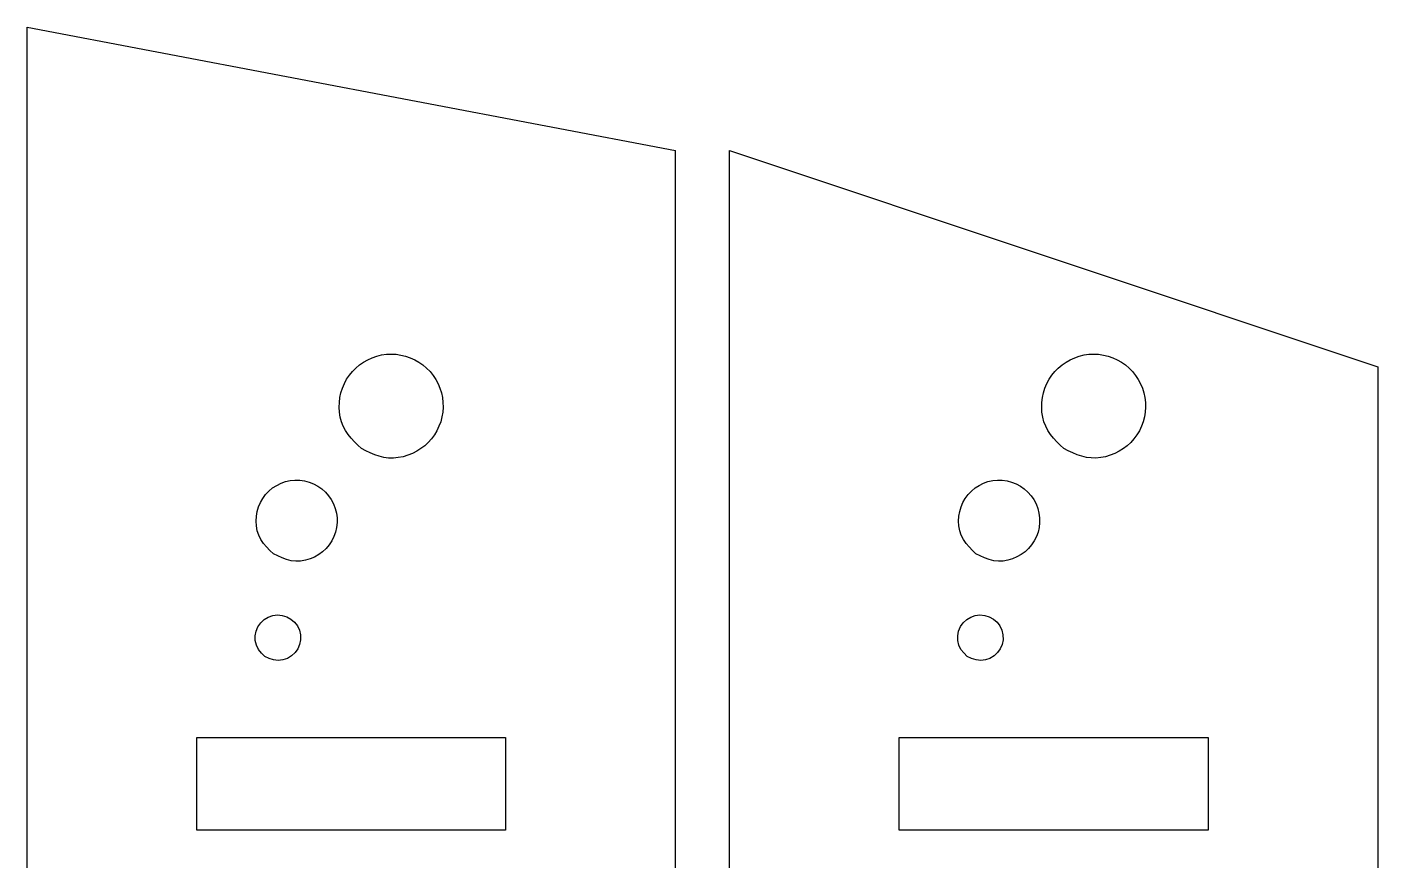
# Model space of a CAD drawing. Extents: x -3475 to 3475, y -2114 to 2114.
# Drawn here: x -487.3 to -66.6, y 1815.7 to 2075.3 of the extents above; entities that cross this region are included whole.
import ezdxf

# ---------------------------------------------------------------- set-up
doc = ezdxf.new("R2010")
doc.units = 0
doc.header["$MEASUREMENT"] = 0
doc.layers.get('0').update_dxf_attribs({"linetype": 'CONTINUOUS'})

msp = doc.modelspace()

# ---------------------------------------------------------------- linework, layer by layer
for p, q in [((-487.29, 2075.29), (-285.36, 2036.82)), ((-487.29, 1306.02), (-487.29, 2075.29)), ((-285.36, 1306.02), (-285.36, 2036.82)), ((-268.55, 2036.82), (-66.61, 1969.51)), ((-268.55, 1306.02), (-268.55, 2036.82)), ((-378.36, 1972.84), (-376.89, 1973.19)), ((-376.89, 1973.19), (-375.39, 1973.4)), ((-375.39, 1973.4), (-373.88, 1973.47)), ((-373.88, 1973.47), (-372.36, 1973.4)), ((-372.36, 1973.4), (-370.86, 1973.18)), ((-370.86, 1973.18), (-369.39, 1972.82)), ((-159.62, 1972.84), (-158.15, 1973.19)), ((-158.15, 1973.19), (-156.65, 1973.4)), ((-156.65, 1973.4), (-155.13, 1973.47)), ((-155.13, 1973.47), (-153.62, 1973.4)), ((-153.62, 1973.4), (-152.12, 1973.18)), ((-152.12, 1973.18), (-150.65, 1972.82)), ((-385.97, 1968.05), (-384.91, 1969.13)), ((-384.91, 1969.13), (-383.75, 1970.11)), ((-383.75, 1970.11), (-382.5, 1970.98)), ((-382.5, 1970.98), (-381.18, 1971.73)), ((-381.18, 1971.73), (-379.8, 1972.35)), ((-379.8, 1972.35), (-378.36, 1972.84)), ((-369.39, 1972.82), (-367.95, 1972.33)), ((-367.95, 1972.33), (-366.57, 1971.71)), ((-366.57, 1971.71), (-365.25, 1970.96)), ((-365.25, 1970.96), (-364.01, 1970.1)), ((-364.01, 1970.1), (-362.86, 1969.11)), ((-362.86, 1969.11), (-361.8, 1968.02)), ((-167.22, 1968.05), (-166.16, 1969.13)), ((-166.16, 1969.13), (-165, 1970.11)), ((-165, 1970.11), (-163.76, 1970.98)), ((-163.76, 1970.98), (-162.44, 1971.73)), ((-162.44, 1971.73), (-161.06, 1972.35)), ((-161.06, 1972.35), (-159.62, 1972.84)), ((-150.65, 1972.82), (-149.21, 1972.33)), ((-149.21, 1972.33), (-147.83, 1971.71)), ((-147.83, 1971.71), (-146.51, 1970.96)), ((-146.51, 1970.96), (-145.27, 1970.09)), ((-145.27, 1970.09), (-144.11, 1969.11)), ((-144.11, 1969.11), (-143.05, 1968.02)), ((-66.61, 1969.51), (-66.61, 1306.02)), ((-388.47, 1964.29), (-387.76, 1965.62)), ((-387.76, 1965.62), (-386.92, 1966.88)), ((-386.92, 1966.88), (-385.97, 1968.05)), ((-361.8, 1968.02), (-360.85, 1966.84)), ((-360.85, 1966.84), (-360.01, 1965.58)), ((-360.01, 1965.58), (-359.29, 1964.24)), ((-169.73, 1964.29), (-169.02, 1965.62)), ((-169.02, 1965.62), (-168.18, 1966.88)), ((-168.18, 1966.88), (-167.22, 1968.05)), ((-143.05, 1968.02), (-142.1, 1966.84)), ((-142.1, 1966.84), (-141.26, 1965.58)), ((-141.26, 1965.58), (-140.55, 1964.24)), ((-389.84, 1959.96), (-389.52, 1961.45)), ((-389.52, 1961.45), (-389.06, 1962.89)), ((-389.06, 1962.89), (-388.47, 1964.29)), ((-359.29, 1964.24), (-358.71, 1962.85)), ((-358.71, 1962.85), (-358.25, 1961.4)), ((-358.25, 1961.4), (-357.94, 1959.92)), ((-171.1, 1959.96), (-170.77, 1961.45)), ((-170.77, 1961.45), (-170.32, 1962.9)), ((-170.32, 1962.9), (-169.73, 1964.29)), ((-140.55, 1964.24), (-139.96, 1962.85)), ((-139.96, 1962.85), (-139.51, 1961.4)), ((-139.51, 1961.4), (-139.2, 1959.92)), ((-390.08, 1956.92), (-390.03, 1958.45)), ((-389.98, 1955.39), (-390.08, 1956.92)), ((-390.03, 1958.45), (-389.84, 1959.96)), ((-357.94, 1959.92), (-357.76, 1958.41)), ((-357.73, 1956.9), (-357.84, 1955.39)), ((-357.76, 1958.41), (-357.73, 1956.9)), ((-171.33, 1956.92), (-171.29, 1958.45)), ((-171.24, 1955.39), (-171.33, 1956.92)), ((-171.29, 1958.45), (-171.1, 1959.96)), ((-139.2, 1959.92), (-139.02, 1958.41)), ((-138.98, 1956.9), (-139.09, 1955.39)), ((-139.02, 1958.41), (-138.98, 1956.9)), ((-389.75, 1953.88), (-389.98, 1955.39)), ((-389.36, 1952.42), (-389.75, 1953.88)), ((-388.82, 1951.02), (-389.36, 1952.42)), ((-358.48, 1952.42), (-359.01, 1951)), ((-358.09, 1953.89), (-358.48, 1952.42)), ((-357.84, 1955.39), (-358.09, 1953.89)), ((-171, 1953.88), (-171.24, 1955.39)), ((-170.62, 1952.42), (-171, 1953.88)), ((-170.08, 1951.02), (-170.62, 1952.42)), ((-139.74, 1952.42), (-140.26, 1951)), ((-139.35, 1953.89), (-139.74, 1952.42)), ((-139.09, 1955.39), (-139.35, 1953.89)), ((-388.13, 1949.71), (-388.82, 1951.02)), ((-387.3, 1948.48), (-388.13, 1949.71)), ((-386.37, 1947.31), (-387.3, 1948.48)), ((-360.44, 1948.33), (-361.33, 1947.12)), ((-359.66, 1949.63), (-360.44, 1948.33)), ((-359.01, 1951), (-359.66, 1949.63)), ((-169.39, 1949.71), (-170.08, 1951.02)), ((-168.56, 1948.48), (-169.39, 1949.71)), ((-167.62, 1947.31), (-168.56, 1948.48)), ((-141.69, 1948.33), (-142.59, 1947.12)), ((-140.91, 1949.63), (-141.69, 1948.33)), ((-140.26, 1951), (-140.91, 1949.63)), ((-385.35, 1946.2), (-386.37, 1947.31)), ((-384.27, 1945.11), (-385.35, 1946.2)), ((-383.17, 1944.05), (-384.27, 1945.11)), ((-381.79, 1943.38), (-383.17, 1944.05)), ((-364.65, 1944.04), (-365.93, 1943.23)), ((-363.45, 1944.96), (-364.65, 1944.04)), ((-362.34, 1945.99), (-363.45, 1944.96)), ((-361.33, 1947.12), (-362.34, 1945.99)), ((-166.6, 1946.2), (-167.62, 1947.31)), ((-165.53, 1945.12), (-166.6, 1946.2)), ((-164.43, 1944.05), (-165.53, 1945.12)), ((-163.05, 1943.38), (-164.43, 1944.05)), ((-145.9, 1944.04), (-147.19, 1943.23)), ((-144.7, 1944.96), (-145.9, 1944.04)), ((-143.59, 1945.99), (-144.7, 1944.96)), ((-142.59, 1947.12), (-143.59, 1945.99)), ((-380.41, 1942.74), (-381.79, 1943.38)), ((-379.01, 1942.16), (-380.41, 1942.74)), ((-377.59, 1941.68), (-379.01, 1942.16)), ((-376.15, 1941.32), (-377.59, 1941.68)), ((-374.68, 1941.12), (-376.15, 1941.32)), ((-373.19, 1941.1), (-374.68, 1941.12)), ((-371.68, 1941.23), (-373.19, 1941.1)), ((-370.18, 1941.52), (-371.68, 1941.23)), ((-368.72, 1941.96), (-370.18, 1941.52)), ((-367.29, 1942.53), (-368.72, 1941.96)), ((-365.93, 1943.23), (-367.29, 1942.53)), ((-161.66, 1942.74), (-163.05, 1943.38)), ((-160.27, 1942.16), (-161.66, 1942.74)), ((-158.85, 1941.68), (-160.27, 1942.16)), ((-157.41, 1941.32), (-158.85, 1941.68)), ((-155.94, 1941.13), (-157.41, 1941.32)), ((-154.44, 1941.1), (-155.94, 1941.13)), ((-152.94, 1941.23), (-154.44, 1941.1)), ((-151.44, 1941.53), (-152.94, 1941.23)), ((-149.97, 1941.96), (-151.44, 1941.53)), ((-148.55, 1942.53), (-149.97, 1941.96)), ((-147.19, 1943.23), (-148.55, 1942.53)), ((-411.95, 1930.83), (-410.8, 1931.79)), ((-410.8, 1931.79), (-409.54, 1932.6)), ((-409.54, 1932.6), (-408.2, 1933.26)), ((-408.2, 1933.26), (-406.79, 1933.76)), ((-406.79, 1933.76), (-405.33, 1934.08)), ((-405.33, 1934.08), (-403.85, 1934.23)), ((-403.85, 1934.23), (-402.35, 1934.2)), ((-402.35, 1934.2), (-400.87, 1934)), ((-400.87, 1934), (-399.43, 1933.62)), ((-399.43, 1933.62), (-398.04, 1933.07)), ((-398.04, 1933.07), (-396.72, 1932.37)), ((-396.72, 1932.37), (-395.49, 1931.51)), ((-395.49, 1931.51), (-394.38, 1930.51)), ((-193.2, 1930.83), (-192.05, 1931.79)), ((-192.05, 1931.79), (-190.8, 1932.6)), ((-190.8, 1932.6), (-189.46, 1933.26)), ((-189.46, 1933.26), (-188.05, 1933.76)), ((-188.05, 1933.76), (-186.59, 1934.08)), ((-186.59, 1934.08), (-185.1, 1934.23)), ((-185.1, 1934.23), (-183.61, 1934.2)), ((-183.61, 1934.2), (-182.13, 1934)), ((-182.13, 1934), (-180.68, 1933.62)), ((-180.68, 1933.62), (-179.29, 1933.07)), ((-179.29, 1933.07), (-177.97, 1932.37)), ((-177.97, 1932.37), (-176.75, 1931.51)), ((-176.75, 1931.51), (-175.64, 1930.51)), ((-415.19, 1925.89), (-414.61, 1927.26)), ((-414.61, 1927.26), (-413.87, 1928.56)), ((-413.87, 1928.56), (-412.98, 1929.75)), ((-412.98, 1929.75), (-411.95, 1930.83)), ((-394.38, 1930.51), (-393.39, 1929.39)), ((-393.39, 1929.39), (-392.54, 1928.16)), ((-392.54, 1928.16), (-391.84, 1926.84)), ((-391.84, 1926.84), (-391.31, 1925.45)), ((-196.45, 1925.89), (-195.87, 1927.27)), ((-195.87, 1927.27), (-195.12, 1928.56)), ((-195.12, 1928.56), (-194.23, 1929.75)), ((-194.23, 1929.75), (-193.2, 1930.83)), ((-175.64, 1930.51), (-174.65, 1929.39)), ((-174.65, 1929.39), (-173.8, 1928.16)), ((-173.8, 1928.16), (-173.1, 1926.84)), ((-173.1, 1926.84), (-172.56, 1925.45)), ((-415.95, 1921.47), (-415.87, 1922.98)), ((-415.87, 1922.98), (-415.61, 1924.46)), ((-415.61, 1924.46), (-415.19, 1925.89)), ((-391.31, 1925.45), (-390.94, 1924)), ((-390.94, 1924), (-390.75, 1922.52)), ((-390.75, 1922.52), (-390.73, 1921.03)), ((-197.21, 1921.47), (-197.12, 1922.98)), ((-197.12, 1922.98), (-196.87, 1924.46)), ((-196.87, 1924.46), (-196.45, 1925.89)), ((-172.56, 1925.45), (-172.2, 1924)), ((-172.2, 1924), (-172, 1922.52)), ((-172, 1922.52), (-171.98, 1921.03)), ((-415.85, 1919.96), (-415.95, 1921.47)), ((-415.58, 1918.49), (-415.85, 1919.96)), ((-415.12, 1917.08), (-415.58, 1918.49)), ((-390.89, 1919.54), (-391.23, 1918.08)), ((-390.73, 1921.03), (-390.89, 1919.54)), ((-197.11, 1919.96), (-197.21, 1921.47)), ((-196.84, 1918.49), (-197.11, 1919.96)), ((-196.37, 1917.08), (-196.84, 1918.49)), ((-172.14, 1919.54), (-172.48, 1918.08)), ((-171.98, 1921.03), (-172.14, 1919.54)), ((-414.46, 1915.77), (-415.12, 1917.08)), ((-413.64, 1914.56), (-414.46, 1915.77)), ((-412.69, 1913.43), (-413.64, 1914.56)), ((-393.22, 1914.09), (-394.18, 1912.95)), ((-392.4, 1915.34), (-393.22, 1914.09)), ((-391.73, 1916.67), (-392.4, 1915.34)), ((-391.23, 1918.08), (-391.73, 1916.67)), ((-195.72, 1915.77), (-196.37, 1917.08)), ((-194.9, 1914.56), (-195.72, 1915.77)), ((-193.94, 1913.43), (-194.9, 1914.56)), ((-174.47, 1914.09), (-175.43, 1912.95)), ((-173.65, 1915.34), (-174.47, 1914.09)), ((-172.99, 1916.68), (-173.65, 1915.34)), ((-172.48, 1918.08), (-172.99, 1916.68)), ((-411.65, 1912.35), (-412.69, 1913.43)), ((-410.56, 1911.3), (-411.65, 1912.35)), ((-409.2, 1910.64), (-410.56, 1911.3)), ((-407.83, 1910.03), (-409.2, 1910.64)), ((-406.44, 1909.52), (-407.83, 1910.03)), ((-397.77, 1910.3), (-399.16, 1909.71)), ((-396.47, 1911.05), (-397.77, 1910.3)), ((-395.26, 1911.94), (-396.47, 1911.05)), ((-394.18, 1912.95), (-395.26, 1911.94)), ((-192.9, 1912.35), (-193.94, 1913.43)), ((-191.82, 1911.3), (-192.9, 1912.35)), ((-190.46, 1910.64), (-191.82, 1911.3)), ((-189.09, 1910.03), (-190.46, 1910.64)), ((-187.7, 1909.52), (-189.09, 1910.03)), ((-179.03, 1910.31), (-180.42, 1909.71)), ((-177.73, 1911.05), (-179.03, 1910.31)), ((-176.52, 1911.94), (-177.73, 1911.05)), ((-175.43, 1912.95), (-176.52, 1911.94)), ((-405.03, 1909.16), (-406.44, 1909.52)), ((-403.57, 1908.99), (-405.03, 1909.16)), ((-402.09, 1909.04), (-403.57, 1908.99)), ((-400.61, 1909.29), (-402.09, 1909.04)), ((-399.16, 1909.71), (-400.61, 1909.29)), ((-186.28, 1909.16), (-187.7, 1909.52)), ((-184.83, 1909), (-186.28, 1909.16)), ((-183.35, 1909.04), (-184.83, 1909)), ((-181.87, 1909.29), (-183.35, 1909.04)), ((-180.42, 1909.71), (-181.87, 1909.29)), ((-415.37, 1888.61), (-414.52, 1889.83)), ((-414.52, 1889.83), (-413.43, 1890.84)), ((-413.43, 1890.84), (-412.16, 1891.6)), ((-412.16, 1891.6), (-410.76, 1892.09)), ((-410.76, 1892.09), (-409.29, 1892.27)), ((-409.29, 1892.27), (-407.82, 1892.14)), ((-407.82, 1892.14), (-406.4, 1891.7)), ((-406.4, 1891.7), (-405.1, 1890.99)), ((-405.1, 1890.99), (-403.99, 1890.01)), ((-403.99, 1890.01), (-403.09, 1888.83)), ((-196.62, 1888.62), (-195.77, 1889.83)), ((-195.77, 1889.83), (-194.69, 1890.84)), ((-194.69, 1890.84), (-193.42, 1891.6)), ((-193.42, 1891.6), (-192.02, 1892.09)), ((-192.02, 1892.09), (-190.55, 1892.27)), ((-190.55, 1892.27), (-189.08, 1892.14)), ((-189.08, 1892.14), (-187.66, 1891.7)), ((-187.66, 1891.7), (-186.36, 1890.98)), ((-186.36, 1890.98), (-185.24, 1890.01)), ((-185.24, 1890.01), (-184.35, 1888.83)), ((-416.23, 1885.79), (-415.94, 1887.25)), ((-416.22, 1884.3), (-416.23, 1885.79)), ((-415.94, 1887.25), (-415.37, 1888.61)), ((-403.09, 1888.83), (-402.47, 1887.49)), ((-402.47, 1887.49), (-402.13, 1886.04)), ((-402.13, 1886.04), (-402.11, 1884.56)), ((-197.49, 1885.79), (-197.2, 1887.25)), ((-197.47, 1884.3), (-197.49, 1885.79)), ((-197.2, 1887.25), (-196.62, 1888.62)), ((-184.35, 1888.83), (-183.72, 1887.49)), ((-183.72, 1887.49), (-183.39, 1886.04)), ((-183.39, 1886.04), (-183.36, 1884.56)), ((-415.88, 1882.85), (-416.22, 1884.3)), ((-415.22, 1881.56), (-415.88, 1882.85)), ((-414.29, 1880.42), (-415.22, 1881.56)), ((-413.23, 1879.37), (-414.29, 1880.42)), ((-403.82, 1880.53), (-404.9, 1879.52)), ((-402.97, 1881.74), (-403.82, 1880.53)), ((-402.39, 1883.11), (-402.97, 1881.74)), ((-402.11, 1884.56), (-402.39, 1883.11)), ((-197.14, 1882.85), (-197.47, 1884.3)), ((-196.48, 1881.56), (-197.14, 1882.85)), ((-195.55, 1880.43), (-196.48, 1881.56)), ((-194.49, 1879.37), (-195.55, 1880.43)), ((-185.08, 1880.53), (-186.16, 1879.52)), ((-184.23, 1881.74), (-185.08, 1880.53)), ((-183.65, 1883.11), (-184.23, 1881.74)), ((-183.36, 1884.56), (-183.65, 1883.11)), ((-411.88, 1878.73), (-413.23, 1879.37)), ((-410.5, 1878.25), (-411.88, 1878.73)), ((-409.05, 1878.07), (-410.5, 1878.25)), ((-407.58, 1878.26), (-409.05, 1878.07)), ((-406.17, 1878.75), (-407.58, 1878.26)), ((-404.9, 1879.52), (-406.17, 1878.75)), ((-193.14, 1878.73), (-194.49, 1879.37)), ((-191.75, 1878.25), (-193.14, 1878.73)), ((-190.31, 1878.07), (-191.75, 1878.25)), ((-188.84, 1878.25), (-190.31, 1878.07)), ((-187.43, 1878.75), (-188.84, 1878.25)), ((-186.16, 1879.52), (-187.43, 1878.75)), ((-434.4, 1825.28), (-434.4, 1854.12)), ((-434.4, 1854.12), (-338.25, 1854.12)), ((-338.25, 1854.12), (-338.25, 1825.28)), ((-215.66, 1825.28), (-215.66, 1854.12)), ((-215.66, 1854.12), (-119.5, 1854.12)), ((-119.5, 1854.12), (-119.5, 1825.28)), ((-338.25, 1825.28), (-434.4, 1825.28)), ((-119.5, 1825.28), (-215.66, 1825.28))]:
    msp.add_line(p, q)

doc.saveas('drawing.dxf')
